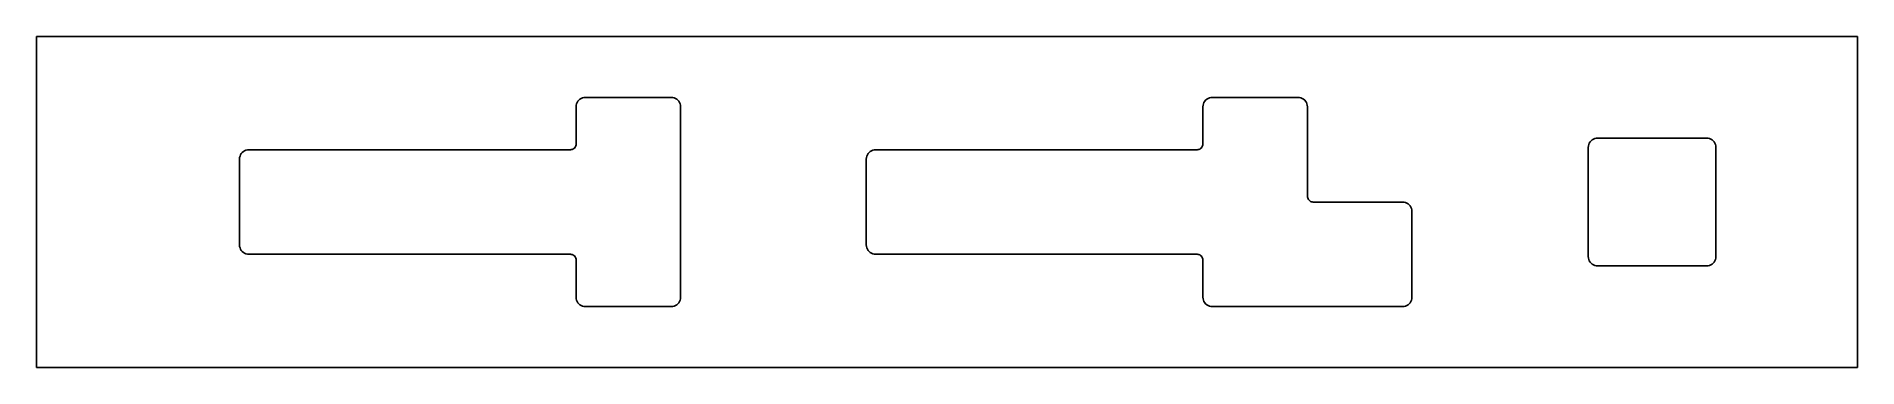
# Model space of a CAD drawing. Header units: metres. Extents: x 0 to 314, y 0 to 57.
import ezdxf

# ---------------------------------------------------------------- set-up
doc = ezdxf.new("R2010")
doc.units = ezdxf.units.M

msp = doc.modelspace()

# ---------------------------------------------------------------- linework, layer by layer
for p, q in [((313.8, 57), (0, 57)), ((0, 57), (0, 0)), ((313.8, 0), (313.8, 57)), ((93, 44.9), (93.0197, 45.1503)), ((93, 38.4999), (93, 44.9)), ((93.0197, 45.1503), (93.0783, 45.3944)), ((93.0783, 45.3944), (93.1744, 45.6264)), ((93.1744, 45.6264), (93.3056, 45.8405)), ((93.3056, 45.8405), (93.4686, 46.0314)), ((93.4686, 46.0314), (93.6595, 46.1944)), ((93.6595, 46.1944), (93.8736, 46.3256)), ((93.8736, 46.3256), (94.1056, 46.4217)), ((94.1056, 46.4217), (94.3497, 46.4803)), ((94.3497, 46.4803), (94.6, 46.5)), ((94.6, 46.5), (109.4, 46.5)), ((109.4, 46.5), (109.65, 46.4803)), ((109.65, 46.4803), (109.894, 46.4217)), ((109.894, 46.4217), (110.126, 46.3256)), ((110.126, 46.3256), (110.34, 46.1944)), ((110.34, 46.1944), (110.531, 46.0314)), ((110.531, 46.0314), (110.694, 45.8405)), ((110.694, 45.8405), (110.826, 45.6264)), ((110.826, 45.6264), (110.922, 45.3944)), ((110.922, 45.3944), (110.98, 45.1503)), ((110.98, 45.1503), (111, 44.9)), ((111, 44.9), (111, 12.1)), ((201, 44.9), (201.02, 45.1503)), ((201, 38.4999), (201, 44.9)), ((201.02, 45.1503), (201.078, 45.3944)), ((201.078, 45.3944), (201.174, 45.6264)), ((201.174, 45.6264), (201.306, 45.8405)), ((201.306, 45.8405), (201.469, 46.0314)), ((201.469, 46.0314), (201.66, 46.1944)), ((201.66, 46.1944), (201.874, 46.3256)), ((201.874, 46.3256), (202.106, 46.4217)), ((202.106, 46.4217), (202.35, 46.4803)), ((202.35, 46.4803), (202.6, 46.5)), ((202.6, 46.5), (217.4, 46.5)), ((217.4, 46.5), (217.65, 46.4803)), ((217.65, 46.4803), (217.894, 46.4217)), ((217.894, 46.4217), (218.126, 46.3256)), ((218.126, 46.3256), (218.34, 46.1944)), ((218.34, 46.1944), (218.531, 46.0314)), ((218.531, 46.0314), (218.694, 45.8405)), ((218.694, 45.8405), (218.826, 45.6264)), ((218.826, 45.6264), (218.922, 45.3944)), ((218.922, 45.3944), (218.98, 45.1503)), ((218.98, 45.1503), (219, 44.9)), ((219, 44.9), (219, 29.4999)), ((92.4541, 37.609), (92.5878, 37.6909)), ((92.5878, 37.6909), (92.7071, 37.7929)), ((92.7071, 37.7929), (92.8091, 37.9122)), ((92.8091, 37.9122), (92.891, 38.0459)), ((92.891, 38.0459), (92.951, 38.191)), ((92.951, 38.191), (92.9877, 38.3436)), ((92.9877, 38.3436), (93, 38.4999)), ((200.454, 37.609), (200.588, 37.6909)), ((200.588, 37.6909), (200.707, 37.7929)), ((200.707, 37.7929), (200.809, 37.9122)), ((200.809, 37.9122), (200.891, 38.0459)), ((200.891, 38.0459), (200.951, 38.191)), ((200.951, 38.191), (200.988, 38.3436)), ((200.988, 38.3436), (201, 38.4999)), ((267.4, 37.9), (267.42, 38.1503)), ((267.4, 19.1), (267.4, 37.9)), ((267.42, 38.1503), (267.478, 38.3944)), ((267.478, 38.3944), (267.574, 38.6264)), ((267.574, 38.6264), (267.706, 38.8405)), ((267.706, 38.8405), (267.869, 39.0314)), ((267.869, 39.0314), (268.06, 39.1944)), ((268.06, 39.1944), (268.274, 39.3256)), ((268.274, 39.3256), (268.506, 39.4217)), ((268.506, 39.4217), (268.75, 39.4803)), ((268.75, 39.4803), (269, 39.5)), ((269, 39.5), (287.8, 39.5)), ((287.8, 39.5), (288.05, 39.4803)), ((288.05, 39.4803), (288.294, 39.4217)), ((288.294, 39.4217), (288.526, 39.3256)), ((288.526, 39.3256), (288.74, 39.1944)), ((288.74, 39.1944), (288.931, 39.0314)), ((288.931, 39.0314), (289.094, 38.8405)), ((289.094, 38.8405), (289.226, 38.6264)), ((289.226, 38.6264), (289.322, 38.3944)), ((289.322, 38.3944), (289.38, 38.1503)), ((289.38, 38.1503), (289.4, 37.9)), ((289.4, 37.9), (289.4, 19.1)), ((35, 35.9), (35.0197, 36.1503)), ((35, 21.1), (35, 35.9)), ((35.0197, 36.1503), (35.0783, 36.3944)), ((35.0783, 36.3944), (35.1744, 36.6264)), ((35.1744, 36.6264), (35.3056, 36.8405)), ((35.3056, 36.8405), (35.4686, 37.0314)), ((35.4686, 37.0314), (35.6595, 37.1944)), ((35.6595, 37.1944), (35.8736, 37.3256)), ((35.8736, 37.3256), (36.1056, 37.4217)), ((36.1056, 37.4217), (36.3497, 37.4803)), ((36.3497, 37.4803), (36.6, 37.5)), ((36.6, 37.5), (92.0001, 37.5)), ((92.0001, 37.5), (92.1564, 37.5123)), ((92.1564, 37.5123), (92.309, 37.549)), ((92.309, 37.549), (92.4541, 37.609)), ((143, 35.9), (143.02, 36.1503)), ((143, 21.1), (143, 35.9)), ((143.02, 36.1503), (143.078, 36.3944)), ((143.078, 36.3944), (143.174, 36.6264)), ((143.174, 36.6264), (143.306, 36.8405)), ((143.306, 36.8405), (143.469, 37.0314)), ((143.469, 37.0314), (143.66, 37.1944)), ((143.66, 37.1944), (143.874, 37.3256)), ((143.874, 37.3256), (144.106, 37.4217)), ((144.106, 37.4217), (144.35, 37.4803)), ((144.35, 37.4803), (144.6, 37.5)), ((144.6, 37.5), (200, 37.5)), ((200, 37.5), (200.156, 37.5123)), ((200.156, 37.5123), (200.309, 37.549)), ((200.309, 37.549), (200.454, 37.609)), ((219, 29.4999), (219.012, 29.3436)), ((219.012, 29.3436), (219.049, 29.191)), ((219.049, 29.191), (219.109, 29.0459)), ((219.109, 29.0459), (219.191, 28.9122)), ((219.191, 28.9122), (219.293, 28.7929)), ((219.293, 28.7929), (219.412, 28.6909)), ((219.412, 28.6909), (219.546, 28.609)), ((219.546, 28.609), (219.691, 28.549)), ((219.691, 28.549), (219.844, 28.5123)), ((219.844, 28.5123), (220, 28.5)), ((220, 28.5), (235.4, 28.5)), ((235.4, 28.5), (235.65, 28.4803)), ((235.65, 28.4803), (235.894, 28.4217)), ((235.894, 28.4217), (236.126, 28.3256)), ((236.126, 28.3256), (236.34, 28.1944)), ((236.34, 28.1944), (236.531, 28.0314)), ((236.531, 28.0314), (236.694, 27.8405)), ((236.694, 27.8405), (236.826, 27.6264)), ((236.826, 27.6264), (236.922, 27.3944)), ((236.922, 27.3944), (236.98, 27.1503)), ((236.98, 27.1503), (237, 26.9)), ((237, 26.9), (237, 12.1)), ((35.0197, 20.8497), (35, 21.1)), ((35.0783, 20.6056), (35.0197, 20.8497)), ((35.1744, 20.3736), (35.0783, 20.6056)), ((35.3056, 20.1595), (35.1744, 20.3736)), ((35.4686, 19.9686), (35.3056, 20.1595)), ((35.6595, 19.8056), (35.4686, 19.9686)), ((35.8736, 19.6744), (35.6595, 19.8056)), ((36.1056, 19.5783), (35.8736, 19.6744)), ((36.3497, 19.5197), (36.1056, 19.5783)), ((36.6, 19.5), (36.3497, 19.5197)), ((92.0001, 19.5), (36.6, 19.5)), ((92.1564, 19.4877), (92.0001, 19.5)), ((92.309, 19.451), (92.1564, 19.4877)), ((92.4541, 19.391), (92.309, 19.451)), ((92.5878, 19.3091), (92.4541, 19.391)), ((92.7071, 19.2071), (92.5878, 19.3091)), ((92.8091, 19.0878), (92.7071, 19.2071)), ((92.891, 18.9541), (92.8091, 19.0878)), ((92.951, 18.809), (92.891, 18.9541)), ((143.02, 20.8497), (143, 21.1)), ((143.078, 20.6056), (143.02, 20.8497)), ((143.174, 20.3736), (143.078, 20.6056)), ((143.306, 20.1595), (143.174, 20.3736)), ((143.469, 19.9686), (143.306, 20.1595)), ((143.66, 19.8056), (143.469, 19.9686)), ((143.874, 19.6744), (143.66, 19.8056)), ((144.106, 19.5783), (143.874, 19.6744)), ((144.35, 19.5197), (144.106, 19.5783)), ((144.6, 19.5), (144.35, 19.5197)), ((200, 19.5), (144.6, 19.5)), ((200.156, 19.4877), (200, 19.5)), ((200.309, 19.451), (200.156, 19.4877)), ((200.454, 19.391), (200.309, 19.451)), ((200.588, 19.3091), (200.454, 19.391)), ((200.707, 19.2071), (200.588, 19.3091)), ((200.809, 19.0878), (200.707, 19.2071)), ((200.891, 18.9541), (200.809, 19.0878)), ((200.951, 18.809), (200.891, 18.9541)), ((267.42, 18.8497), (267.4, 19.1)), ((267.478, 18.6056), (267.42, 18.8497)), ((289.38, 18.8497), (289.322, 18.6056)), ((289.4, 19.1), (289.38, 18.8497)), ((92.9877, 18.6564), (92.951, 18.809)), ((93, 18.5001), (92.9877, 18.6564)), ((93, 12.1), (93, 18.5001)), ((200.988, 18.6564), (200.951, 18.809)), ((201, 18.5001), (200.988, 18.6564)), ((201, 12.1), (201, 18.5001)), ((267.574, 18.3736), (267.478, 18.6056)), ((267.706, 18.1595), (267.574, 18.3736)), ((267.869, 17.9686), (267.706, 18.1595)), ((268.06, 17.8056), (267.869, 17.9686)), ((268.274, 17.6744), (268.06, 17.8056)), ((268.506, 17.5783), (268.274, 17.6744)), ((268.75, 17.5197), (268.506, 17.5783)), ((269, 17.5), (268.75, 17.5197)), ((287.8, 17.5), (269, 17.5)), ((288.05, 17.5197), (287.8, 17.5)), ((288.294, 17.5783), (288.05, 17.5197)), ((288.526, 17.6744), (288.294, 17.5783)), ((288.74, 17.8056), (288.526, 17.6744)), ((288.931, 17.9686), (288.74, 17.8056)), ((289.094, 18.1595), (288.931, 17.9686)), ((289.226, 18.3736), (289.094, 18.1595)), ((289.322, 18.6056), (289.226, 18.3736)), ((93.0197, 11.8497), (93, 12.1)), ((93.0783, 11.6056), (93.0197, 11.8497)), ((93.1744, 11.3736), (93.0783, 11.6056)), ((93.3056, 11.1595), (93.1744, 11.3736)), ((93.4686, 10.9686), (93.3056, 11.1595)), ((93.6595, 10.8056), (93.4686, 10.9686)), ((93.8736, 10.6744), (93.6595, 10.8056)), ((94.1056, 10.5783), (93.8736, 10.6744)), ((94.3497, 10.5197), (94.1056, 10.5783)), ((94.6, 10.5), (94.3497, 10.5197)), ((109.4, 10.5), (94.6, 10.5)), ((109.65, 10.5197), (109.4, 10.5)), ((109.894, 10.5783), (109.65, 10.5197)), ((110.126, 10.6744), (109.894, 10.5783)), ((110.34, 10.8056), (110.126, 10.6744)), ((110.531, 10.9686), (110.34, 10.8056)), ((110.694, 11.1595), (110.531, 10.9686)), ((110.826, 11.3736), (110.694, 11.1595)), ((110.922, 11.6056), (110.826, 11.3736)), ((110.98, 11.8497), (110.922, 11.6056)), ((111, 12.1), (110.98, 11.8497)), ((201.02, 11.8497), (201, 12.1)), ((201.078, 11.6056), (201.02, 11.8497)), ((201.174, 11.3736), (201.078, 11.6056)), ((201.306, 11.1595), (201.174, 11.3736)), ((201.469, 10.9686), (201.306, 11.1595)), ((201.66, 10.8056), (201.469, 10.9686)), ((201.874, 10.6744), (201.66, 10.8056)), ((202.106, 10.5783), (201.874, 10.6744)), ((202.35, 10.5197), (202.106, 10.5783)), ((202.6, 10.5), (202.35, 10.5197)), ((235.4, 10.5), (202.6, 10.5)), ((235.65, 10.5197), (235.4, 10.5)), ((235.894, 10.5783), (235.65, 10.5197)), ((236.126, 10.6744), (235.894, 10.5783)), ((236.34, 10.8056), (236.126, 10.6744)), ((236.531, 10.9686), (236.34, 10.8056)), ((236.694, 11.1595), (236.531, 10.9686)), ((236.826, 11.3736), (236.694, 11.1595)), ((236.922, 11.6056), (236.826, 11.3736)), ((236.98, 11.8497), (236.922, 11.6056)), ((237, 12.1), (236.98, 11.8497)), ((0, 0), (313.8, 0))]:
    msp.add_line(p, q)

doc.saveas('drawing.dxf')
